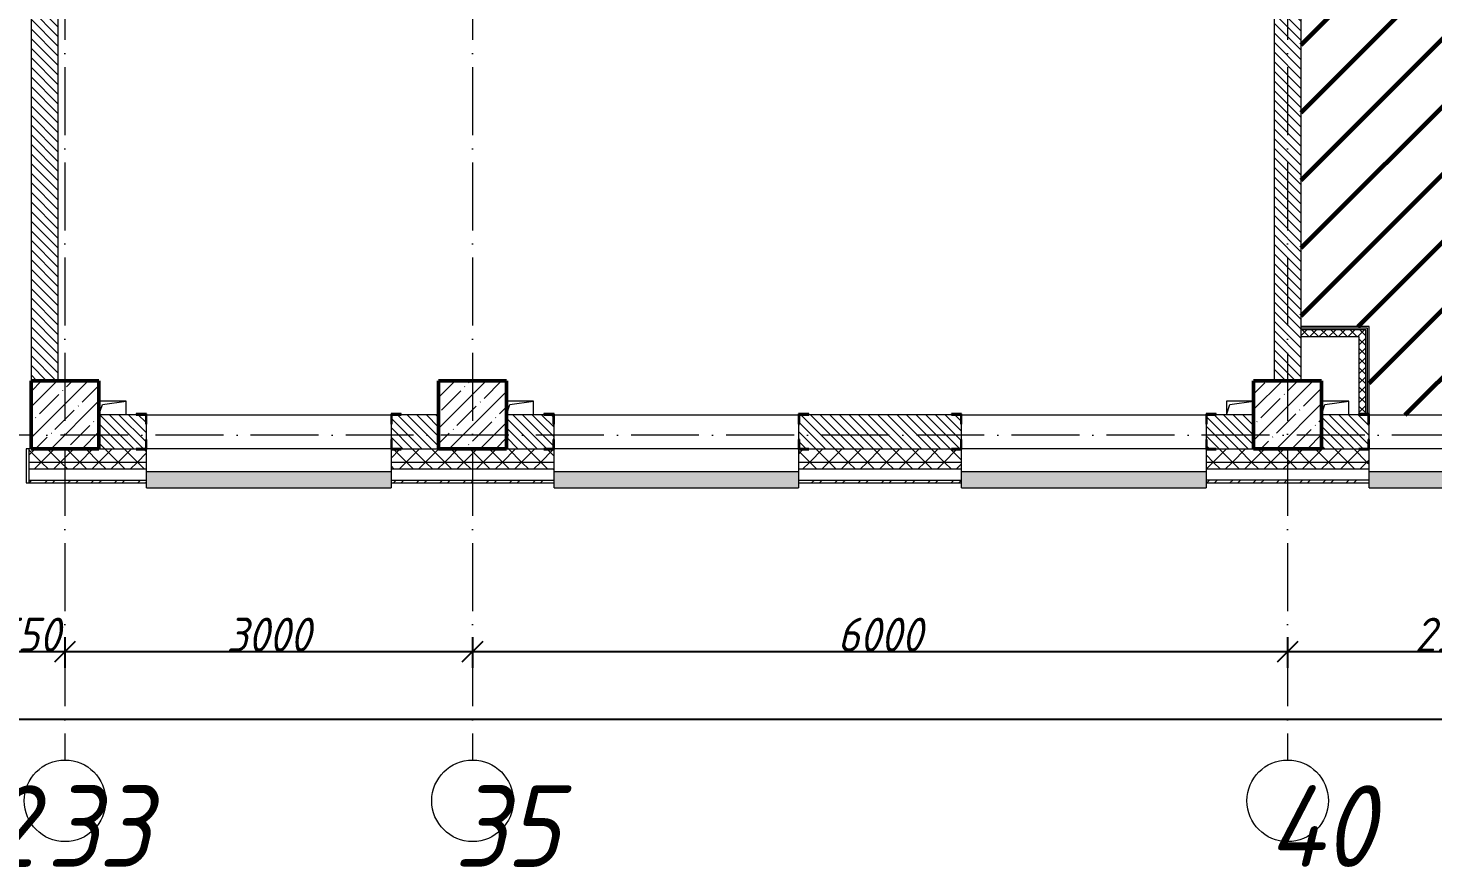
# Model space of a CAD drawing. Header units: millimetres. Extents: x -606178 to 312196, y -19338 to 632709.
# Drawn here: x -380602 to -370261, y 503900 to 510070 of the extents above; entities that cross this region are included whole.
import ezdxf

# ---------------------------------------------------------------- set-up
doc = ezdxf.new("R2010")
doc.units = ezdxf.units.MM
doc.linetypes.add('50_200_ШТРИХ_1Т_ш5_п1_п1_', pattern=[700, 500, -100, 0, -100])
for name, color, linetype, lineweight in [('6.4.1) Окр пт с инж. ПТ2.16', 3, 'Continuous', 60), ('A-____-____-DIMS', 7, 'Continuous', 9), ('A-GENM-____-MCUT', 7, 'Continuous', 25), ('A-GENM-____-OTLN', 7, 'Continuous', 9), ('A-GENM-____-OTLN-1', 7, 'Continuous', 25), ('A-GLAZ-____-OTLN', 7, 'Continuous', 9), ('A-WALL-____-MCUT', 7, 'Continuous', 13), ('A-WALL-____-MCUT-1', 7, 'Continuous', 9), ('A-WALL-____-OTLN', 7, 'Continuous', 9), ('A-WALL-____-PATT-1', 7, 'Continuous', 9), ('A-WALL-FNSH-MCUT-1', 7, 'Continuous', 9), ('S-COLS-____-MCUT', 7, 'Continuous', 50), ('S-COLS-____-OTLN', 7, 'Continuous', 9), ('S-GRID-____-IDEN', 7, 'Continuous', 9), ('S-GRID-____-OTLN-1', 7, '50_200_ШТРИХ_1Т_ш5_п1_п1_', 9)]:
    doc.layers.add(name, color=color, linetype=linetype, lineweight=lineweight)
doc.layers.add('A-GLAZ-____-OTLN-1', color=7, linetype='Continuous', lineweight=9, true_color=0xc0c0c0)
doc.layers.add('A-WALL-____-PATT-3', color=9, linetype='Continuous', lineweight=9, true_color=0x808080)
doc.styles.add('ISOCPEUR_I_9', font='isocpeui.ttf', dxfattribs={"width": 0.9, "height": 250})
doc.dimstyles.new('ISO-2_5_0_9К_БОЛЬШОЙ_ОСИ', dxfattribs={"dimscale": 304.8, "dimtxt": 248.995294, "dimasz": 0.492126, "dimexe": 0.393701, "dimexo": 0, "dimgap": 0, "dimtad": 1, "dimdec": 0, "dimzin": 0, "dimdsep": 46, "dimtxsty": 'ISOCPEUR_I_9', "dimblk1": 'OBLIQUE', "dimblk2": 'OBLIQUE', "dimsah": 1, "dimcen": 0.09, "dimdle": 0.393701, "dimazin": 0, "dimtfac": 1, "dimtdec": 4, "dimtix": 1, "dimtmove": 0, "dimatfit": 3, "dimfxl": 1, "dimtvp": 1, "dimtolj": 1, "dimtzin": 0, "dimarcsym": 2})
pattern_1 = [(135, (-425830.77, 451794.26), (-35.35534, -35.35534), [])]
pattern_2 = [(45, (-425830.77, 451794.26), (-35.35534, 35.35534), []), (135, (-425830.77, 451794.26), (-35.35534, -35.35534), [])]
pattern_3 = [(45, (-425830.77, 451794.26), (-70.71068, 70.71068), []), (135, (-425830.77, 451794.26), (-70.71068, -70.71068), [])]

# ---------------------------------------------------------------- blocks, each defined once
blk = doc.blocks.new('BSC_Колонна _Прямоугольная - 500х500-V22-АР1_План отверстий 1 этажа в осях 1-64_Ю-ЯЯ')
at = {"layer": 'S-COLS-____-OTLN'}
h = blk.add_hatch(dxfattribs=at)
h.set_pattern_fill('FP_28', color=256, style=0, pattern_type=2)
h.set_pattern_definition([(45, (-54500, -55431.04), (-114.04925, 114.04925), []), (45, (-54385.95, -55431.04), (-114.04925, 114.04925), [201.613, -40.323, 3.353, -36.97])])
h.paths.add_polyline_path([(-250, -250), (250, -250), (250, 250), (-250, 250), (-250, -225)], flags=0)
at = {"layer": 'S-COLS-____-MCUT'}
for p, q in [((250, 250), (-250, 250)), ((-250, 250), (-250, -250)), ((250, -250), (250, 250)), ((-250, -250), (250, -250))]:
    blk.add_line(p, q, dxfattribs=at)
blk = doc.blocks.new('BSC_Колонна _Прямоугольная - 500х500-V50-АР1_План отверстий 1 этажа в осях 1-64_Ю-ЯЯ')
at = {"layer": 'S-COLS-____-OTLN'}
h = blk.add_hatch(dxfattribs=at)
h.set_pattern_fill('FP_57', color=256, style=0, pattern_type=2)
h.set_pattern_definition([(45, (-48500, -55431.04), (-114.04925, 114.04925), []), (45, (-48385.95, -55431.04), (-114.04925, 114.04925), [201.613, -40.323, 3.353, -36.97])])
h.paths.add_polyline_path([(-250, -250), (250, -250), (250, 250), (-250, 250), (-250, 178)], flags=0)
at = {"layer": 'S-COLS-____-MCUT'}
for p, q in [((250, 250), (-250, 250)), ((-250, 250), (-250, -250)), ((250, -250), (250, 250)), ((-250, -250), (250, -250))]:
    blk.add_line(p, q, dxfattribs=at)
blk = doc.blocks.new('BSC_Колонна _Прямоугольная - 500х500-V80-АР1_План отверстий 1 этажа в осях 1-64_Ю-ЯЯ')
at = {"layer": 'S-COLS-____-OTLN'}
h = blk.add_hatch(dxfattribs=at)
h.set_pattern_fill('FP_89', color=256, style=0, pattern_type=2)
h.set_pattern_definition([(45, (-45500, -55431.04), (-114.04925, 114.04925), []), (45, (-45385.95, -55431.04), (-114.04925, 114.04925), [201.613, -40.323, 3.353, -36.97])])
h.paths.add_polyline_path([(-250, -250), (250, -250), (250, 250), (-250, 250), (-250, 178)], flags=0)
at = {"layer": 'S-COLS-____-MCUT'}
for p, q in [((250, 250), (-250, 250)), ((-250, 250), (-250, -250)), ((250, -250), (250, 250)), ((-250, -250), (250, -250))]:
    blk.add_line(p, q, dxfattribs=at)
blk = doc.blocks.new('Фахверк_СКБ_Уголок - 250_2700-27497298-АР1_План отверстий 1 этажа в осях 1-64_Ю-ЯЯ')
at = {"layer": 'A-GENM-____-MCUT'}
for p, q in [((200, 181), (125, 181)), ((125, 181), (125, 106)), ((125, 106), (131, 106)), ((131, 106), (131, 175)), ((131, 175), (200, 175)), ((200, 175), (200, 181)), ((131, -6), (125, -6)), ((125, -6), (125, -81)), ((125, -81), (200, -81)), ((131, -75), (131, -6)), ((200, -75), (131, -75)), ((200, -81), (200, -75))]:
    blk.add_line(p, q, dxfattribs=at)
blk = doc.blocks.new('AR_Отверстие прямоугольное _в плите_ - AR_Отверстие прямоугольное _в плите_-V206-АР1_План отверстий 1 этажа в осях 1-64_Ю-ЯЯ')
at = {"layer": 'A-GENM-____-OTLN'}
for p, q in [((100, 50), (-100, 50)), ((-100, -50), (-75, 25)), ((-75, 25), (100, 50)), ((100, -50), (100, 50))]:
    blk.add_line(p, q, dxfattribs=at)
blk = doc.blocks.new('AR_Отверстие прямоугольное _в плите_ - AR_Отверстие прямоугольное _в плите_-V228-АР1_План отверстий 1 этажа в осях 1-64_Ю-ЯЯ')
at = {"layer": 'A-GENM-____-OTLN'}
for p, q in [((100, 50), (-100, 50)), ((-100, 50), (-100, -50)), ((-100, -50), (-75, 25)), ((-75, 25), (100, 50))]:
    blk.add_line(p, q, dxfattribs=at)
blk = doc.blocks.new('Отлив_СКБ - Отлив витража_120_НВФ-31885687-АР1_План отверстий 1 этажа в осях 1-64_Ю-ЯЯ')
at = {"layer": 'A-GLAZ-____-OTLN-1'}
for points in [[(0, -2), (1800, -2), (1800, 0), (0, 0)], [(877, -120), (1800, -120), (1800, -2), (0, -2), (0, -120)]]:
    blk.add_hatch(color=256, dxfattribs=at).paths.add_polyline_path(points, flags=0)
at = {"layer": 'A-GLAZ-____-OTLN'}
for p, q in [((0, 0), (1800, 0)), ((1800, -2), (0, -2)), ((0, -120), (0, -83)), ((1800, -83), (1800, -120)), ((0, -120), (1800, -120))]:
    blk.add_line(p, q, dxfattribs=at)
blk = doc.blocks.new('Стены 3 - Стены 4-31194751-АР1_План отверстий 1 этажа в осях 1-64_Ю-ЯЯ')
at = {"layer": 'A-WALL-____-MCUT'}
for p, q in [((-1799, 41030), (-1799, 41010)), ((-1549, 41030), (-1799, 41030)), ((-1799, 41010), (-1549, 41010)), ((-1549, 41010), (-1549, 41030))]:
    blk.add_line(p, q, dxfattribs=at)
blk = doc.blocks.new('Ось сетки - Круг_Ø6_00__ISO-2_5_0_9K_-25732049-АР1_План отверстий 1 этажа в осях 1-64_Ю-ЯЯ')
at = {"layer": 'S-GRID-____-IDEN'}
blk.add_circle((0, 0), 3, dxfattribs=at)
blk = doc.blocks.new('_Oblique')
at = {"color": 0, "linetype": 'ByBlock', "lineweight": -2}
blk.add_line((-0.5, -0.5), (0.5, 0.5), dxfattribs=at)
blk = doc.blocks.new('*D4335')
at = {"layer": 'A-____-____-DIMS', "color": 0, "lineweight": -2, "transparency": 16777216}
for p, q in [((-380881, 505589), (-380881, 505363)), ((-380331, 505589), (-380331, 505363)), ((-381001, 505483), (-380211, 505483))]:
    blk.add_line(p, q, dxfattribs=at)
at = {"layer": 'Defpoints', "color": 0, "transparency": 16777216}
for p in [(-380881, 505589), (-380331, 505589), (-380331, 505483)]:
    blk.add_point(p, dxfattribs=at)
at = {"layer": 'A-____-____-DIMS', "color": 0, "lineweight": -2, "transparency": 16777216, "xscale": 150, "yscale": 150, "zscale": 150, "rotation": 180}
blk.add_blockref('_Oblique', (-380881, 505483), dxfattribs=at)
at = {"layer": 'A-____-____-DIMS', "color": 0, "lineweight": -2, "transparency": 16777216, "xscale": 150, "yscale": 150, "zscale": 150}
blk.add_blockref('_Oblique', (-380331, 505483), dxfattribs=at)
at = {"layer": 'A-____-____-DIMS', "color": 0, "transparency": 16777216, "insert": (-380606, 505608), "char_height": 250, "width": 568.86, "attachment_point": 5, "style": 'ISOCPEUR_I_9'}
blk.add_mtext('\\A1;550', dxfattribs=at)
blk = doc.blocks.new('*D4336')
at = {"layer": 'A-____-____-DIMS', "color": 0, "lineweight": -2, "transparency": 16777216}
for p, q in [((-380331, 505589), (-380331, 505363)), ((-377331, 505589), (-377331, 505363)), ((-380451, 505483), (-377211, 505483))]:
    blk.add_line(p, q, dxfattribs=at)
at = {"layer": 'Defpoints', "color": 0, "transparency": 16777216}
for p in [(-380331, 505589), (-377331, 505589), (-377331, 505483)]:
    blk.add_point(p, dxfattribs=at)
at = {"layer": 'A-____-____-DIMS', "color": 0, "lineweight": -2, "transparency": 16777216, "xscale": 150, "yscale": 150, "zscale": 150, "rotation": 180}
blk.add_blockref('_Oblique', (-380331, 505483), dxfattribs=at)
at = {"layer": 'A-____-____-DIMS', "color": 0, "lineweight": -2, "transparency": 16777216, "xscale": 150, "yscale": 150, "zscale": 150}
blk.add_blockref('_Oblique', (-377331, 505483), dxfattribs=at)
at = {"layer": 'A-____-____-DIMS', "color": 0, "transparency": 16777216, "insert": (-378831, 505608), "char_height": 250, "width": 758.48, "attachment_point": 5, "style": 'ISOCPEUR_I_9'}
blk.add_mtext('\\A1;3000', dxfattribs=at)
blk = doc.blocks.new('*D4337')
at = {"layer": 'A-____-____-DIMS', "color": 0, "lineweight": -2, "transparency": 16777216}
for p, q in [((-377331, 505589), (-377331, 505363)), ((-371331, 505589), (-371331, 505363)), ((-377451, 505483), (-371211, 505483))]:
    blk.add_line(p, q, dxfattribs=at)
at = {"layer": 'Defpoints', "color": 0, "transparency": 16777216}
for p in [(-377331, 505589), (-371331, 505589), (-371331, 505483)]:
    blk.add_point(p, dxfattribs=at)
at = {"layer": 'A-____-____-DIMS', "color": 0, "lineweight": -2, "transparency": 16777216, "xscale": 150, "yscale": 150, "zscale": 150, "rotation": 180}
blk.add_blockref('_Oblique', (-377331, 505483), dxfattribs=at)
at = {"layer": 'A-____-____-DIMS', "color": 0, "lineweight": -2, "transparency": 16777216, "xscale": 150, "yscale": 150, "zscale": 150}
blk.add_blockref('_Oblique', (-371331, 505483), dxfattribs=at)
at = {"layer": 'A-____-____-DIMS', "color": 0, "transparency": 16777216, "insert": (-374331, 505608), "char_height": 250, "width": 758.48, "attachment_point": 5, "style": 'ISOCPEUR_I_9'}
blk.add_mtext('\\A1;6000', dxfattribs=at)
blk = doc.blocks.new('*D4338')
at = {"layer": 'A-____-____-DIMS', "color": 0, "lineweight": -2, "transparency": 16777216}
for p, q in [((-371331, 505589), (-371331, 505363)), ((-368831, 505589), (-368831, 505363)), ((-371451, 505483), (-368711, 505483))]:
    blk.add_line(p, q, dxfattribs=at)
at = {"layer": 'Defpoints', "color": 0, "transparency": 16777216}
for p in [(-371331, 505589), (-368831, 505589), (-368831, 505483)]:
    blk.add_point(p, dxfattribs=at)
at = {"layer": 'A-____-____-DIMS', "color": 0, "lineweight": -2, "transparency": 16777216, "xscale": 150, "yscale": 150, "zscale": 150, "rotation": 180}
blk.add_blockref('_Oblique', (-371331, 505483), dxfattribs=at)
at = {"layer": 'A-____-____-DIMS', "color": 0, "lineweight": -2, "transparency": 16777216, "xscale": 150, "yscale": 150, "zscale": 150}
blk.add_blockref('_Oblique', (-368831, 505483), dxfattribs=at)
at = {"layer": 'A-____-____-DIMS', "color": 0, "transparency": 16777216, "insert": (-370081, 505608), "char_height": 250, "width": 758.48, "attachment_point": 5, "style": 'ISOCPEUR_I_9'}
blk.add_mtext('\\A1;2500', dxfattribs=at)
blk = doc.blocks.new('*D4410')
at = {"layer": 'A-____-____-DIMS', "color": 0, "lineweight": -2, "transparency": 16777216}
for p, q in [((-428181, 505092), (-428181, 504866)), ((-354781, 505092), (-354781, 504866)), ((-428301, 504986), (-354661, 504986))]:
    blk.add_line(p, q, dxfattribs=at)
at = {"layer": 'Defpoints', "color": 0, "transparency": 16777216}
for p in [(-428181, 505092), (-354781, 505092), (-354781, 504986)]:
    blk.add_point(p, dxfattribs=at)
at = {"layer": 'A-____-____-DIMS', "color": 0, "lineweight": -2, "transparency": 16777216, "xscale": 150, "yscale": 150, "zscale": 150, "rotation": 180}
blk.add_blockref('_Oblique', (-428181, 504986), dxfattribs=at)
at = {"layer": 'A-____-____-DIMS', "color": 0, "lineweight": -2, "transparency": 16777216, "xscale": 150, "yscale": 150, "zscale": 150}
blk.add_blockref('_Oblique', (-354781, 504986), dxfattribs=at)
at = {"layer": 'A-____-____-DIMS', "color": 0, "transparency": 16777216, "insert": (-391481, 505113), "char_height": 250, "width": 971.08, "attachment_point": 5, "style": 'ISOCPEUR_I_9'}
blk.add_mtext('\\A1;73400', dxfattribs=at)

msp = doc.modelspace()

# ---------------------------------------------------------------- hatches: boundary and pattern name
at = {"layer": '6.4.1) Окр пт с инж. ПТ2.16'}
h = msp.add_hatch(dxfattribs=at)
h.set_pattern_fill('ANSI31', color=256, scale=111)
h.paths.add_polyline_path([(-351330.7712, 518575.3011), (-351390.7712, 518575.3011), (-351390.7712, 518975.3011), (-351630.7712, 518975.3011), (-351630.7712, 519475.3011), (-351380.7712, 519475.3011), (-351380.7712, 521675.3011), (-351930.7712, 521675.3011), (-352055.7712, 521675.3011), (-352055.7712, 521669.3011), (-352130.7712, 521669.3011), (-354130.7712, 521675.3011), (-354130.7712, 521669.3011), (-354205.7712, 521669.3011), (-354230.7712, 521675.3011), (-354230.7712, 518975.3011), (-356630.7712, 518975.3011), (-357130.7712, 518975.3011), (-362080.7712, 518975.3011), (-362580.7712, 518975.3011), (-368730.7712, 518975.3011), (-368730.7712, 518175.3011), (-369005.7712, 518175.3011), (-369905.7712, 518175.3011), (-370180.7712, 518175.3011), (-370180.7712, 518975.3011), (-370830.7712, 518975.3011), (-371230.7712, 518975.3011), (-371530.7712, 518975.3011), (-372031.1657, 518975.3011), (-372281.1657, 518975.3011), (-372680.7712, 518975.3011), (-373030.7712, 518975.3011), (-373030.7712, 518375.3011), (-373130.7712, 518375.3011), (-373180.7712, 518375.3011), (-374280.7712, 518375.3011), (-374580.7712, 518375.3011), (-375530.7712, 518375.3011), (-375630.7712, 518375.3011), (-375630.7712, 518975.3011), (-375630.7712, 519225.3011), (-375830.7712, 519225.3011), (-375830.7712, 519325.3011), (-376330.7712, 519325.3011), (-376756.1619, 519325.3011), (-377006.1619, 519325.3011), (-377605.7712, 519325.3011), (-378005.7712, 519325.3011), (-378430.7712, 519325.3011), (-380080.7712, 519325.3011), (-380080.7712, 519075.3011), (-380580.7712, 519075.3011), (-380580.7712, 514975.3011), (-380080.7712, 514975.3011), (-379755.7712, 514975.3011), (-379755.7712, 514981.3011), (-379680.7712, 514981.3011), (-379680.7712, 514975.3011), (-379230.7712, 514975.3011), (-378380.7712, 514975.3011), (-377980.7712, 514975.3011), (-377980.7712, 514981.3011), (-377905.7712, 514981.3011), (-377580.7712, 514975.3011), (-377080.7712, 514975.3011), (-375455.7712, 514975.3011), (-375455.7712, 514981.3011), (-375380.7712, 514981.3011), (-375380.7712, 514975.3011), (-375220.7712, 514975.3011), (-374820.7712, 514975.3011), (-374680.7712, 514975.3011), (-374680.7712, 514981.3011), (-374605.7712, 514981.3011), (-374455.7712, 514975.3011), (-374455.7712, 514981.3011), (-374380.7712, 514981.3011), (-374380.7712, 514975.3011), (-374200.7712, 514975.3011), (-373900.7712, 514975.3011), (-373680.7712, 514975.3011), (-373680.7712, 514981.3011), (-373605.7712, 514981.3011), (-373455.7712, 514975.3011), (-373455.7712, 514981.3011), (-373380.7712, 514981.3011), (-373380.7712, 514975.3011), (-372680.7712, 514975.3011), (-372680.7712, 514981.3011), (-372605.7712, 514981.3011), (-372455.7712, 514975.3011), (-372455.7712, 514981.3011), (-372380.7712, 514981.3011), (-372380.7712, 514975.3011), (-371680.7712, 514975.3011), (-371680.7712, 514981.3011), (-371605.7712, 514981.3011), (-371580.7712, 514975.3011), (-371080.7712, 514975.3011), (-370730.7712, 514975.3011), (-370730.7712, 514075.3011), (-370730.7712, 511425.3011), (-370730.7712, 510525.3011), (-371230.7712, 510525.3011), (-371230.7712, 507875.3011), (-370730.7712, 507875.3011), (-370730.7712, 507225.3011), (-368930.7712, 507225.3011), (-368930.7712, 507231.3011), (-368855.7712, 507231.3011), (-368780.7712, 507229.6648), (-368780.7712, 507325.3011), (-368580.7712, 507325.3011), (-368580.7712, 507475.3011), (-368080.7712, 507475.3011), (-368080.7712, 507325.3011), (-367880.7712, 507325.3011), (-367880.7712, 507225.3011), (-367805.7712, 507225.3011), (-367805.7712, 507231.3011), (-367730.7712, 507231.3011), (-365930.7712, 507225.3011), (-365930.7712, 507231.3011), (-365855.7712, 507231.3011), (-365730.7712, 507225.3011), (-365730.7712, 510825.3011), (-365730.7712, 514775.3011), (-365680.7712, 514775.3011), (-365680.7712, 514925.3011), (-365530.7712, 514925.3011), (-365530.7712, 514975.3011), (-362580.7712, 514975.3011), (-362080.7712, 514975.3011), (-361555.7712, 514975.3011), (-361555.7712, 514981.3011), (-361480.7712, 514981.3011), (-361480.7712, 514975.3011), (-360760.7712, 514975.3011), (-360510.7712, 514975.3011), (-360330.7712, 514975.3011), (-360330.7712, 514981.3011), (-360255.7712, 514981.3011), (-359130.7712, 514975.3011), (-358680.7712, 514975.3011), (-357080.7712, 514975.3011), (-356580.7712, 514975.3011), (-356355.7712, 514975.3011), (-356355.7712, 514981.3011), (-356280.7712, 514981.3011), (-355820.7712, 514975.3011), (-355620.7712, 514975.3011), (-355130.7712, 514975.3011), (-355130.7712, 514981.3011), (-355055.7712, 514981.3011), (-352805.7712, 514975.3011), (-352805.7712, 514981.3011), (-352730.7712, 514981.3011), (-352730.7712, 514975.3011), (-352120.7712, 514975.3011), (-351920.7712, 514975.3011), (-351580.7712, 514975.3011), (-351580.7712, 514981.3011), (-351505.7712, 514981.3011), (-351390.7712, 514975.7811), (-351390.7712, 515080.3011), (-351390.7712, 515430.3011), (-351390.7712, 516415.3011), (-351390.7712, 516475.3011), (-351330.7712, 516475.3011)])
h.paths.add_polyline_path([(-368580.7712, 514975.3011), (-368080.7712, 514975.3011), (-368080.7712, 514475.3011), (-368580.7712, 514475.3011)], flags=16)
at = {"layer": 'A-WALL-____-PATT-1'}
h = msp.add_hatch(dxfattribs=at)
h.set_pattern_fill('FP_6', color=256, style=0, pattern_type=2)
h.set_pattern_definition(pattern_1)
h.paths.add_polyline_path([(-380580.7712, 507475.3011), (-380380.7712, 507475.3011), (-380380.7712, 510975.3011), (-380449.7712, 510975.3011), (-380449.7712, 510981.3011), (-380380.7712, 510981.3011), (-380380.7712, 514475.3011), (-380580.7712, 514475.3011), (-380580.7712, 510981.3011), (-380511.7712, 510981.3011), (-380511.7712, 510975.3011), (-380580.7712, 510975.3011), (-380580.7712, 509018.1171)], flags=0)
h = msp.add_hatch(dxfattribs=at)
h.set_pattern_fill('FP_6', color=256, style=0, pattern_type=2)
h.set_pattern_definition(pattern_1)
h.paths.add_polyline_path([(-371430.7712, 507475.3011), (-371230.7712, 507475.3011), (-371230.7712, 510975.3011), (-371299.7712, 510975.3011), (-371299.7712, 510981.3011), (-371230.7712, 510981.3011), (-371230.7712, 514475.3011), (-371430.7712, 514475.3011), (-371430.7712, 510981.3011), (-371361.7712, 510981.3011), (-371361.7712, 510975.3011), (-371430.7712, 510975.3011), (-371430.7712, 509018.1171)], flags=0)
h = msp.add_hatch(dxfattribs=at)
h.set_pattern_fill('FP_6', color=256, style=0, pattern_type=2)
h.set_pattern_definition(pattern_1)
h.paths.add_polyline_path([(-377924.7712, 506975.3011), (-377580.7712, 506975.3011), (-377580.7712, 507225.3011), (-377924.7712, 507225.3011), (-377924.7712, 507156.3011), (-377930.7712, 507156.3011), (-377930.7712, 507044.3011), (-377924.7712, 507044.3011)], flags=0)
h.paths.add_polyline_path([(-379805.7712, 506975.3011), (-379736.7712, 506975.3011), (-379736.7712, 507044.3011), (-379730.7712, 507044.3011), (-379730.7712, 507156.3011), (-379736.7712, 507156.3011), (-379736.7712, 507225.3011), (-380080.7712, 507225.3011), (-380080.7712, 506975.3011), (-379891.1626, 506975.3011)], flags=0)
h = msp.add_hatch(dxfattribs=at)
h.set_pattern_fill('FP_6', color=256, style=0, pattern_type=2)
h.set_pattern_definition(pattern_1)
h.paths.add_polyline_path([(-373805.7712, 506975.3011), (-373736.7712, 506975.3011), (-373736.7712, 507044.3011), (-373730.7712, 507044.3011), (-373730.7712, 507156.3011), (-373736.7712, 507156.3011), (-373736.7712, 507225.3011), (-374924.7712, 507225.3011), (-374924.7712, 507156.3011), (-374930.7712, 507156.3011), (-374930.7712, 507044.3011), (-374924.7712, 507044.3011), (-374924.7712, 506975.3011), (-374588.6606, 506975.3011)], flags=0)
h.paths.add_polyline_path([(-371855.7712, 506975.3011), (-371580.7712, 506975.3011), (-371580.7712, 507225.3011), (-371924.7712, 507225.3011), (-371924.7712, 507156.3011), (-371930.7712, 507156.3011), (-371930.7712, 507044.3011), (-371924.7712, 507044.3011), (-371924.7712, 506975.3011)], flags=0)
h.paths.add_polyline_path([(-376736.7712, 506975.3011), (-376736.7712, 507044.3011), (-376730.7712, 507044.3011), (-376730.7712, 507156.3011), (-376736.7712, 507156.3011), (-376736.7712, 507225.3011), (-377080.7712, 507225.3011), (-377080.7712, 506975.3011), (-376805.7712, 506975.3011)], flags=0)
h = msp.add_hatch(dxfattribs=at)
h.set_pattern_fill('FP_6', color=256, style=0, pattern_type=2)
h.set_pattern_definition(pattern_1)
h.paths.add_polyline_path([(-370736.7712, 506975.3011), (-370736.7712, 507044.3011), (-370730.7712, 507044.3011), (-370730.7712, 507156.3011), (-370736.7712, 507156.3011), (-370736.7712, 507225.3011), (-371080.7712, 507225.3011), (-371080.7712, 506975.3011), (-370805.7712, 506975.3011)], flags=0)
h.paths.add_polyline_path([(-368580.7712, 506975.3011), (-368580.7712, 507225.3011), (-368924.7712, 507225.3011), (-368924.7712, 507156.3011), (-368930.7712, 507156.3011), (-368930.7712, 507044.3011), (-368924.7712, 507044.3011), (-368924.7712, 506975.3011), (-368855.7712, 506975.3011)], flags=0)
h = msp.add_hatch(dxfattribs=at)
h.set_pattern_fill('FP_1', color=256, style=0, pattern_type=2)
h.set_pattern_definition(pattern_3)
h.paths.add_polyline_path([(-365930.7712, 506875.3011), (-365330.7712, 506875.3011), (-365330.7712, 506975.3011), (-365855.7712, 506975.3011), (-365855.7712, 506969.3011), (-365930.7712, 506969.3011)], flags=0)
h.paths.add_polyline_path([(-367730.7712, 506875.3011), (-367730.7712, 506969.3011), (-367805.7712, 506969.3011), (-367805.7712, 506975.3011), (-368855.7712, 506975.3011), (-368855.7712, 506969.3011), (-368930.7712, 506969.3011), (-368930.7712, 506875.3011), (-368402.4082, 506875.3011)], flags=0)
h.paths.add_polyline_path([(-370730.7712, 506875.3011), (-370730.7712, 506969.3011), (-370805.7712, 506969.3011), (-370805.7712, 506975.3011), (-371855.7712, 506975.3011), (-371855.7712, 506969.3011), (-371930.7712, 506969.3011), (-371930.7712, 506875.3011), (-371053.6592, 506875.3011)], flags=0)
h.paths.add_polyline_path([(-373730.7712, 506875.3011), (-373730.7712, 506969.3011), (-373805.7712, 506969.3011), (-373805.7712, 506975.3011), (-374855.7712, 506975.3011), (-374855.7712, 506969.3011), (-374930.7712, 506969.3011), (-374930.7712, 506875.3011), (-373736.7712, 506875.3011)], flags=0)
h.paths.add_polyline_path([(-376730.7712, 506875.3011), (-376730.7712, 506969.3011), (-376805.7712, 506969.3011), (-376805.7712, 506975.3011), (-377855.7712, 506975.3011), (-377855.7712, 506969.3011), (-377930.7712, 506969.3011), (-377930.7712, 506875.3011), (-376805.7712, 506875.3011)], flags=0)
h.paths.add_polyline_path([(-379891.1626, 506875.3011), (-379730.7712, 506875.3011), (-379730.7712, 506969.3011), (-379805.7712, 506969.3011), (-379805.7712, 506975.3011), (-380595.7712, 506975.3011), (-380595.7712, 506875.3011), (-380080.7712, 506875.3011)], flags=0)
h = msp.add_hatch(dxfattribs=at)
h.set_pattern_fill('FP_1', color=256, style=0, pattern_type=2)
h.set_pattern_definition(pattern_3)
h.paths.add_polyline_path([(-365751.1572, 506825.3011), (-365330.7712, 506825.3011), (-365330.7712, 506875.3011), (-365930.7712, 506875.3011), (-365930.7712, 506825.3011)], flags=0)
h.paths.add_polyline_path([(-367730.7712, 506825.3011), (-367730.7712, 506875.3011), (-368930.7712, 506875.3011), (-368930.7712, 506825.3011), (-368402.4082, 506825.3011)], flags=0)
h.paths.add_polyline_path([(-370730.7712, 506825.3011), (-370730.7712, 506875.3011), (-371930.7712, 506875.3011), (-371930.7712, 506825.3011), (-371053.6592, 506825.3011)], flags=0)
h.paths.add_polyline_path([(-376730.7712, 506825.3011), (-376730.7712, 506875.3011), (-377930.7712, 506875.3011), (-377930.7712, 506825.3011), (-377239.9116, 506825.3011)], flags=0)
h.paths.add_polyline_path([(-374588.6606, 506825.3011), (-373730.7712, 506825.3011), (-373730.7712, 506875.3011), (-374930.7712, 506875.3011), (-374930.7712, 506825.3011)], flags=0)
h.paths.add_polyline_path([(-379891.1626, 506825.3011), (-379730.7712, 506825.3011), (-379730.7712, 506875.3011), (-380595.7712, 506875.3011), (-380595.7712, 506825.3011)], flags=0)
h = msp.add_hatch(dxfattribs=at)
h.set_pattern_fill('FP_3', color=256, style=0, pattern_type=2)
h.set_pattern_definition([(45, (-425830.77, 451794.26), (-85.53659, 85.53659), []), (45, (-425773.75, 451794.26), (-85.53659, 85.53659), [])])
h.paths.add_polyline_path([(-365210.7712, 506725.3011), (-365210.7712, 506745.3011), (-365930.7712, 506745.3011), (-365930.7712, 506725.3011), (-365751.1572, 506725.3011)], flags=0)
h.paths.add_polyline_path([(-368402.4082, 506725.3011), (-367730.7712, 506725.3011), (-367730.7712, 506745.3011), (-368930.7712, 506745.3011), (-368930.7712, 506725.3011)], flags=0)
h.paths.add_polyline_path([(-371930.7712, 506725.3011), (-370730.7712, 506725.3011), (-370730.7712, 506745.3011), (-371930.7712, 506745.3011)], flags=0)
h.paths.add_polyline_path([(-373730.7712, 506725.3011), (-373730.7712, 506745.3011), (-374930.7712, 506745.3011), (-374930.7712, 506725.3011), (-374588.6606, 506725.3011)], flags=0)
h.paths.add_polyline_path([(-377239.9116, 506725.3011), (-376730.7712, 506725.3011), (-376730.7712, 506745.3011), (-377930.7712, 506745.3011), (-377930.7712, 506725.3011)], flags=0)
h.paths.add_polyline_path([(-379730.7712, 506725.3011), (-379730.7712, 506745.3011), (-380595.7712, 506745.3011), (-380595.7712, 506725.3011), (-379891.1626, 506725.3011)], flags=0)
at = {"layer": 'A-WALL-____-PATT-3'}
h = msp.add_hatch(dxfattribs=at)
h.set_pattern_fill('FP_7', color=256, style=0, pattern_type=2)
h.set_pattern_definition(pattern_2)
h.paths.add_polyline_path([(-370756.2929, 507231.3011), (-370755.7712, 507231.3011), (-370755.7712, 507850.3011), (-370805.7712, 507850.3011), (-370805.7712, 507231.3011)], flags=0)
h.paths.add_polyline_path([(-370805.7712, 510550.3011), (-370755.7712, 510550.3011), (-370755.7712, 511400.3011), (-370805.7712, 511400.3011), (-370805.7712, 510600.3011)], flags=0)
h.paths.add_polyline_path([(-370755.7712, 514100.3011), (-370755.7712, 514900.3011), (-370805.7712, 514900.3011), (-370805.7712, 514100.3011)], flags=0)
h = msp.add_hatch(dxfattribs=at)
h.set_pattern_fill('FP_7', color=256, style=0, pattern_type=2)
h.set_pattern_definition(pattern_2)
h.paths.add_polyline_path([(-370805.7712, 507800.3011), (-370805.7712, 507850.3011), (-371230.7712, 507850.3011), (-371230.7712, 507800.3011), (-371053.6592, 507800.3011)], flags=0)

# ---------------------------------------------------------------- linework, layer by layer
at = {"layer": 'A-WALL-____-MCUT'}
for p, q in [((-380580.7712, 510975.3011), (-380580.7712, 507475.3011)), ((-380380.7712, 507475.3011), (-380380.7712, 510975.3011)), ((-371430.7712, 510975.3011), (-371430.7712, 507475.3011)), ((-371230.7712, 507475.3011), (-371230.7712, 510975.3011)), ((-370755.7712, 507850.3011), (-371230.7712, 507850.3011)), ((-371230.7712, 507800.3011), (-370805.7712, 507800.3011)), ((-370805.7712, 507800.3011), (-370805.7712, 507231.3011)), ((-370755.7712, 507231.3011), (-370755.7712, 507850.3011)), ((-379805.7712, 507225.3011), (-380080.7712, 507225.3011)), ((-379730.7712, 507044.3011), (-379730.7712, 507156.3011)), ((-377930.7712, 507156.3011), (-377930.7712, 507044.3011)), ((-377580.7712, 507225.3011), (-377855.7712, 507225.3011)), ((-376805.7712, 507225.3011), (-377080.7712, 507225.3011)), ((-376730.7712, 507044.3011), (-376730.7712, 507156.3011)), ((-374930.7712, 507156.3011), (-374930.7712, 507044.3011)), ((-373805.7712, 507225.3011), (-374855.7712, 507225.3011)), ((-373730.7712, 507044.3011), (-373730.7712, 507156.3011)), ((-371930.7712, 507156.3011), (-371930.7712, 507044.3011)), ((-371580.7712, 507225.3011), (-371855.7712, 507225.3011)), ((-370805.7712, 507225.3011), (-371080.7712, 507225.3011)), ((-370730.7712, 507044.3011), (-370730.7712, 507156.3011)), ((-380580.7712, 506975.3011), (-380595.7712, 506975.3011)), ((-380595.7712, 506975.3011), (-380595.7712, 506745.3011)), ((-379730.7712, 506745.3011), (-379730.7712, 506969.3011)), ((-377930.7712, 506969.3011), (-377930.7712, 506745.3011)), ((-376730.7712, 506745.3011), (-376730.7712, 506969.3011)), ((-374930.7712, 506969.3011), (-374930.7712, 506745.3011)), ((-373730.7712, 506745.3011), (-373730.7712, 506969.3011)), ((-371930.7712, 506969.3011), (-371930.7712, 506745.3011)), ((-370730.7712, 506745.3011), (-370730.7712, 506969.3011)), ((-380595.7712, 506745.3011), (-379730.7712, 506745.3011)), ((-379730.7712, 506745.3011), (-379730.7712, 506745.3011)), ((-377930.7712, 506745.3011), (-376730.7712, 506745.3011)), ((-374930.7712, 506745.3011), (-373730.7712, 506745.3011)), ((-370730.7712, 506745.3011), (-371930.7712, 506745.3011))]:
    msp.add_line(p, q, dxfattribs=at)
at = {"layer": 'A-WALL-____-MCUT-1'}
for p, q in [((-370743.2712, 507862.8011), (-371230.7712, 507862.8011)), ((-370743.2712, 507231.3011), (-370743.2712, 507862.8011)), ((-380080.7712, 506975.3011), (-379805.7712, 506975.3011)), ((-377855.7712, 506975.3011), (-377580.7712, 506975.3011)), ((-377080.7712, 506975.3011), (-376805.7712, 506975.3011)), ((-374855.7712, 506975.3011), (-373805.7712, 506975.3011)), ((-371855.7712, 506975.3011), (-371580.7712, 506975.3011)), ((-371080.7712, 506975.3011), (-370805.7712, 506975.3011)), ((-379730.7712, 506875.3011), (-380595.7712, 506875.3011)), ((-379730.7712, 506825.3011), (-380595.7712, 506825.3011)), ((-376730.7712, 506875.3011), (-377930.7712, 506875.3011)), ((-376730.7712, 506825.3011), (-377930.7712, 506825.3011)), ((-373730.7712, 506875.3011), (-374930.7712, 506875.3011)), ((-373730.7712, 506825.3011), (-374930.7712, 506825.3011)), ((-370730.7712, 506875.3011), (-371930.7712, 506875.3011)), ((-370730.7712, 506825.3011), (-371930.7712, 506825.3011))]:
    msp.add_line(p, q, dxfattribs=at)
at = {"layer": 'A-WALL-____-OTLN'}
for p, q in [((-379730.7712, 507225.3011), (-377930.7712, 507225.3011)), ((-376730.7712, 507225.3011), (-374930.7712, 507225.3011)), ((-373730.7712, 507225.3011), (-371930.7712, 507225.3011)), ((-370730.7712, 507225.3011), (-368930.7712, 507225.3011)), ((-377930.7712, 506975.3011), (-379730.7712, 506975.3011)), ((-374930.7712, 506975.3011), (-376730.7712, 506975.3011)), ((-371930.7712, 506975.3011), (-373730.7712, 506975.3011)), ((-368930.7712, 506975.3011), (-370730.7712, 506975.3011))]:
    msp.add_line(p, q, dxfattribs=at)
at = {"layer": 'A-WALL-FNSH-MCUT-1'}
for p, q in [((-370730.7712, 507875.3011), (-371230.7712, 507875.3011)), ((-370730.7712, 507231.3011), (-370730.7712, 507875.3011)), ((-380595.7712, 506745.3011), (-380595.7712, 506725.3011)), ((-380595.7712, 506725.3011), (-379730.7712, 506725.3011)), ((-379730.7712, 506725.3011), (-379730.7712, 506745.3011)), ((-377930.7712, 506745.3011), (-377930.7712, 506725.3011)), ((-377930.7712, 506725.3011), (-376730.7712, 506725.3011)), ((-376730.7712, 506725.3011), (-376730.7712, 506745.3011)), ((-374930.7712, 506745.3011), (-374930.7712, 506725.3011)), ((-374930.7712, 506725.3011), (-373730.7712, 506725.3011)), ((-373730.7712, 506725.3011), (-373730.7712, 506745.3011)), ((-371930.7712, 506745.3011), (-371930.7712, 506725.3011)), ((-371930.7712, 506725.3011), (-370730.7712, 506725.3011)), ((-370730.7712, 506725.3011), (-370730.7712, 506745.3011))]:
    msp.add_line(p, q, dxfattribs=at)
at = {"layer": 'S-GRID-____-OTLN-1'}
for p, q in [((-380330.7712, 542687.1106), (-380330.7712, 504685.847)), ((-377330.7712, 542687.1106), (-377330.7712, 504685.847)), ((-371330.7712, 542687.1106), (-371330.7712, 504685.847)), ((-321756.3646, 507075.3011), (-430499.5414, 507075.3011))]:
    msp.add_line(p, q, dxfattribs=at)

# ---------------------------------------------------------------- block references
at = {"layer": 'A-GENM-____-OTLN'}
for name, p in [('AR_Отверстие прямоугольное _в плите_ - AR_Отверстие прямоугольное _в плите_-V206-АР1_План отверстий 1 этажа в осях 1-64_Ю-ЯЯ', (-379980.7712, 507275.3011)), ('AR_Отверстие прямоугольное _в плите_ - AR_Отверстие прямоугольное _в плите_-V206-АР1_План отверстий 1 этажа в осях 1-64_Ю-ЯЯ', (-376980.7712, 507275.3011)), ('AR_Отверстие прямоугольное _в плите_ - AR_Отверстие прямоугольное _в плите_-V228-АР1_План отверстий 1 этажа в осях 1-64_Ю-ЯЯ', (-371680.7712, 507275.3011)), ('AR_Отверстие прямоугольное _в плите_ - AR_Отверстие прямоугольное _в плите_-V206-АР1_План отверстий 1 этажа в осях 1-64_Ю-ЯЯ', (-370980.7712, 507275.3011))]:
    msp.add_blockref(name, p, dxfattribs=at)
at = {"layer": 'A-GENM-____-OTLN-1', "rotation": 180}
for p in [(-379605.7712, 507150.3011), (-376605.7712, 507150.3011), (-373605.7712, 507150.3011), (-370605.7712, 507150.3011)]:
    msp.add_blockref('Фахверк_СКБ_Уголок - 250_2700-27497298-АР1_План отверстий 1 этажа в осях 1-64_Ю-ЯЯ', p, dxfattribs=at)
at = {"layer": 'A-GENM-____-OTLN-1'}
for p in [(-378055.7712, 507050.3011), (-375055.7712, 507050.3011), (-372055.7712, 507050.3011)]:
    msp.add_blockref('Фахверк_СКБ_Уголок - 250_2700-27497298-АР1_План отверстий 1 этажа в осях 1-64_Ю-ЯЯ', p, dxfattribs=at)
at = {"layer": 'A-GLAZ-____-OTLN'}
for p in [(-379730.7712, 506808.3011), (-376730.7712, 506808.3011), (-373730.7712, 506808.3011), (-370730.7712, 506808.3011)]:
    msp.add_blockref('Отлив_СКБ - Отлив витража_120_НВФ-31885687-АР1_План отверстий 1 этажа в осях 1-64_Ю-ЯЯ', p, dxfattribs=at)
at = {"layer": 'A-WALL-____-OTLN', "rotation": 89.9999999999999}
msp.add_blockref('Стены 3 - Стены 4-31194751-АР1_План отверстий 1 этажа в осях 1-64_Ю-ЯЯ', (-339585.5292, 508523.8129), dxfattribs=at)
at = {"layer": 'S-COLS-____-OTLN'}
for name, p in [('BSC_Колонна _Прямоугольная - 500х500-V80-АР1_План отверстий 1 этажа в осях 1-64_Ю-ЯЯ', (-380330.7712, 507225.3011)), ('BSC_Колонна _Прямоугольная - 500х500-V50-АР1_План отверстий 1 этажа в осях 1-64_Ю-ЯЯ', (-377330.7712, 507225.3011)), ('BSC_Колонна _Прямоугольная - 500х500-V22-АР1_План отверстий 1 этажа в осях 1-64_Ю-ЯЯ', (-371330.7712, 507225.3011))]:
    msp.add_blockref(name, p, dxfattribs=at)
at = {"layer": 'S-GRID-____-IDEN', "xscale": 99.99999999999993, "yscale": 99.99999999999993, "zscale": 99.99999999999993, "rotation": 180}
for p in [(-380330.7712, 504385.847), (-377330.7712, 504385.847), (-371330.7712, 504385.847)]:
    msp.add_blockref('Ось сетки - Круг_Ø6_00__ISO-2_5_0_9K_-25732049-АР1_План отверстий 1 этажа в осях 1-64_Ю-ЯЯ', p, dxfattribs=at)

# ---------------------------------------------------------------- texts
at = {"layer": 'S-GRID-____-IDEN', "char_height": 600, "attachment_point": 1, "style": 'ISOCPEUR_I_9'}
for s, insert, width in [('32', (-381298.1133, 504499.7806), 404.0505), ('33', (-380465.1429, 504499.7806), 404.0505), ('35', (-377465.1429, 504499.7806), 404.0505), ('40', (-371474.1429, 504499.7806), 425.696062)]:
    msp.add_mtext(s, dxfattribs=dict(at, insert=insert, width=width))

# ---------------------------------------------------------------- dimensions: what is measured, and where the dimension line sits
at = {"layer": 'A-____-____-DIMS'}
for base, p1, p2, override, picture, middle in [((-380330.7712, 505482.7262), (-380880.7712, 505588.7923), (-380330.7712, 505588.7923), {"dimpost": '<>', "dimfxl": 550}, '*D4335', (-380605.7712, 505607.7262)), ((-377330.7712, 505482.7262), (-380330.7712, 505588.7923), (-377330.7712, 505588.7923), {"dimpost": '<>', "dimfxl": 3000}, '*D4336', (-378830.7712, 505607.7262)), ((-371330.7712, 505482.7262), (-377330.7712, 505588.7923), (-371330.7712, 505588.7923), {"dimpost": '<>', "dimfxl": 6000}, '*D4337', (-374330.7712, 505607.7262)), ((-368830.7712, 505482.7262), (-371330.7712, 505588.7923), (-368830.7712, 505588.7923), {"dimpost": '<>', "dimfxl": 2500}, '*D4338', (-370080.7712, 505607.7262)), ((-354780.7712, 504985.926), (-428180.7712, 505091.992), (-354780.7712, 505091.992), {"dimpost": '<>', "dimfxl": 73400}, '*D4410', (-391480.7712, 505112.5358))]:
    dim = msp.add_linear_dim(base=base, p1=p1, p2=p2, dimstyle='ISO-2_5_0_9К_БОЛЬШОЙ_ОСИ', override=override, dxfattribs=at)
    dim.commit()
    dim.dimension.update_dxf_attribs({"geometry": picture, "text_midpoint": middle})

doc.saveas('drawing.dxf')
